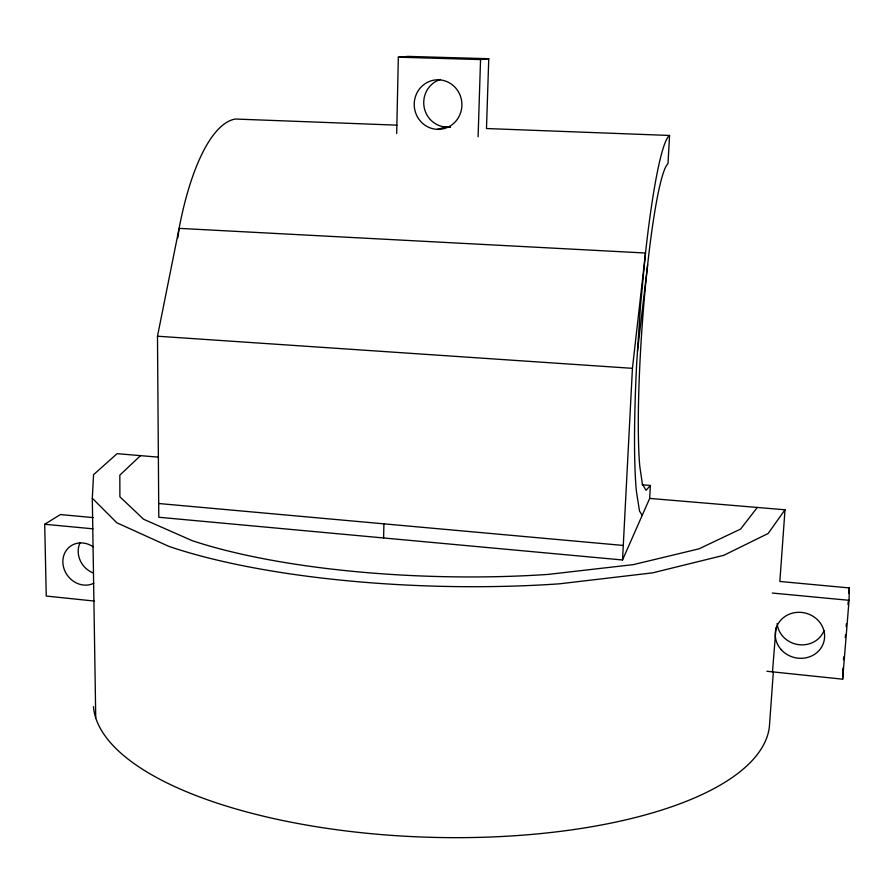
<?xml version="1.0" encoding="UTF-8"?>
<svg xmlns="http://www.w3.org/2000/svg" width="894" height="894" viewBox="0 0 894 894"><rect width="100%" height="100%" fill="white"/><g stroke="black" fill="none" stroke-linecap="round" stroke-linejoin="round"><path stroke-width="1.34" d="M383.604 537.976L383.906 523.85M766.929 671.271L842.662 679.183L849.054 600.31L849.3 587.928L779.847 581.469L785.01 509.781L649.67 498.416L622.526 559.979L158.797 517.257L157.489 336.211L179.102 228.361A181.381 58.568 -86.8 0 1 235.413 119.036L396.936 125.149M396.679 133.463L398.344 57.194L408.234 56.4L488.761 58.713L486.481 128.535L669.561 135.463L668.008 163.691A163.96 15.589 -85.9 0 0 645.233 288.449A163.96 15.589 -85.9 0 0 639.78 466.366L642.395 484.079L646.038 490.325L650.385 485.442L642.194 484.772M842.662 679.183L842.964 668.041M478.1 136.76L480.547 59.574L488.761 58.713M95.736 717.793L92.305 498.237L93.546 474.692L117.08 453.671L158.506 457.158M622.526 559.979L632.438 368.339L645.502 253.024A191.785 18.26 -85.9 0 1 669.561 135.463M649.67 498.416L650.385 485.442M772.483 671.852L776.003 627.767M773.332 672.009L769.354 727.224A338.379 125.328 1.8 0 1 428.729 837.253A338.379 125.328 1.8 0 1 93.445 706.551M843.489 659.727L843.712 656.967M845.277 637.634L845.5 634.874M846.171 626.593L846.394 623.833M847.959 604.5L848.183 601.74M848.853 593.448L849.3 587.928M637.478 351.23L647.625 264.758M177.805 237.86L179.102 228.361L645.502 253.024L640.45 306.519L636.785 361.712A191.785 18.26 -85.9 0 0 636.36 490.985L639.523 511.144L642.238 515.279M785.01 509.781L768.158 533.483L723.816 555.297L652.642 572.853L559.331 583.827A347.855 89.244 1.6 0 1 168.843 546.368L116.868 522.811L92.305 498.237M757.296 507.457L740.601 529.08L698.985 548.838L633.354 564.617L548.134 574.406A320.477 82.013 1.6 0 1 192.132 540.635L143.621 519.269L119.897 496.807L119.83 475.139L140.526 455.649M94.082 601.036L46.253 596.052L44.7 524.264L60.412 514.553L93.267 517.615M437.322 129.351A24.797 23.847 85.7 0 0 459.069 92.976A24.797 23.847 85.7 0 0 417.789 91.4A24.797 23.847 85.7 0 0 437.322 129.351L446.352 127.015M398.344 57.194L480.547 59.574M442.374 126.87L450.509 127.171M157.489 336.211L632.438 368.339M158.696 503.512L623.274 545.452M44.7 524.264L92.954 528.823M772.293 593.046L849.054 600.31M450.006 126.859A24.272 23.367 86.6 0 1 424.225 107.638A24.272 23.367 86.6 0 1 440.44 79.477M824.022 630.482A24.272 22.462 13.4 0 1 798.241 644.596A24.272 22.462 13.4 0 1 777.121 623.554M93.322 572.976A21.557 19.21 53.3 0 1 80.091 542.703M93.747 583.29A21.981 19.523 53.2 0 1 62.859 561.968A21.981 19.523 53.2 0 1 93.177 546.815M781.222 649.692A24.797 22.909 13.9 0 0 823.24 643.669A24.797 22.909 13.9 0 0 795.291 612.558A24.797 22.909 13.9 0 0 781.222 649.692"/></g></svg>
